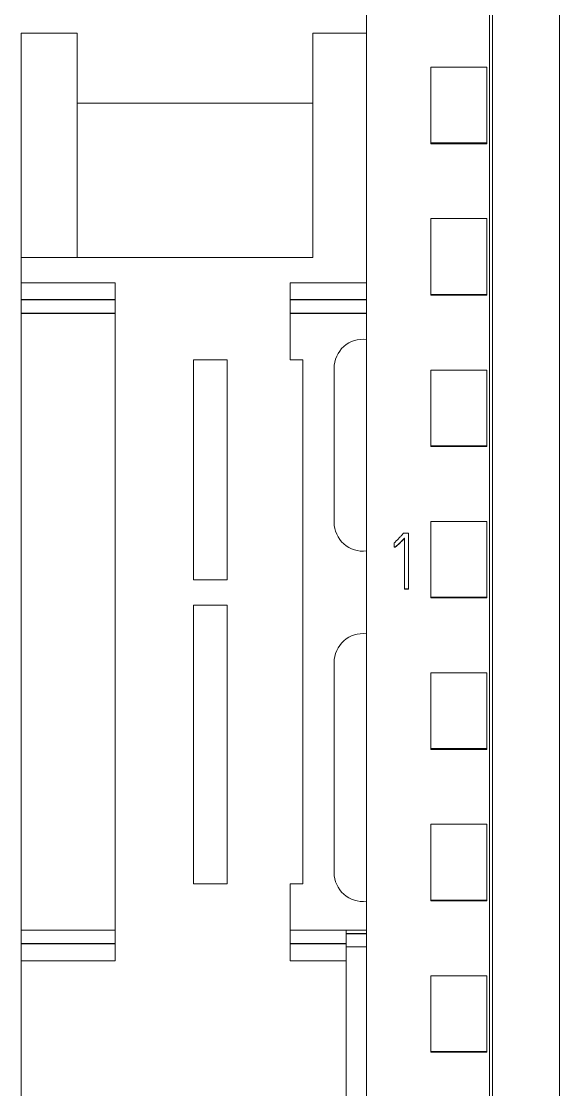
# Model space of a CAD drawing. Header units: millimetres. Extents: x 0 to 594, y 0 to 420.
# Drawn here: x 245.02 to 264.24, y 320.41 to 358.52 of the extents above; entities that cross this region are included whole.
import ezdxf

# ---------------------------------------------------------------- set-up
doc = ezdxf.new("R2010")
doc.units = ezdxf.units.MM
doc.layers.add('1', color=7, linetype='Continuous')

msp = doc.modelspace()

# ---------------------------------------------------------------- linework, layer by layer
at = {"layer": '1', "color": 7, "linetype": 'Continuous', "lineweight": 13}
for p, q in [((257.34, 365.882), (257.34, 252.464)), ((261.74, 363.601), (261.74, 254.786)), ((245.015, 358.101), (245.015, 350.101)), ((247.007, 358.101), (245.015, 358.101)), ((247.007, 358.101), (247.007, 350.101)), ((255.424, 358.101), (255.424, 358.101)), ((255.424, 358.101), (257.34, 358.101)), ((257.34, 358.101), (255.424, 358.101)), ((255.424, 358.101), (255.424, 350.101)), ((259.64, 354.183), (259.64, 356.886)), ((261.64, 356.886), (259.64, 356.886)), ((261.64, 354.183), (261.64, 356.886)), ((255.424, 355.606), (247.007, 355.606)), ((259.64, 354.15), (259.64, 354.183)), ((261.64, 354.183), (259.64, 354.183)), ((261.64, 354.15), (259.64, 354.15)), ((261.64, 354.15), (261.64, 354.183)), ((259.64, 348.781), (259.64, 351.484)), ((261.64, 351.484), (259.64, 351.484)), ((261.64, 348.781), (261.64, 351.484)), ((255.424, 350.101), (245.015, 350.101)), ((245.015, 350.101), (245.015, 349.193)), ((245.015, 349.193), (245.015, 348.584)), ((248.365, 349.193), (245.015, 349.193)), ((248.365, 349.193), (248.365, 325.01)), ((254.615, 346.451), (254.615, 349.193)), ((257.34, 349.193), (254.615, 349.193)), ((259.64, 348.75), (259.64, 348.781)), ((261.64, 348.781), (259.64, 348.781)), ((261.64, 348.75), (259.64, 348.75)), ((261.64, 348.75), (261.64, 348.781)), ((245.015, 348.101), (245.015, 348.584)), ((245.015, 348.101), (245.015, 326.101)), ((248.365, 348.101), (245.015, 348.101)), ((257.34, 348.101), (254.615, 348.101)), ((251.165, 346.451), (251.165, 346.451)), ((251.165, 346.451), (252.365, 346.451)), ((251.165, 338.604), (251.165, 346.451)), ((251.165, 346.451), (252.365, 346.451)), ((252.365, 346.451), (252.365, 346.451)), ((252.365, 346.451), (252.365, 338.604)), ((255.065, 346.451), (254.615, 346.451)), ((255.065, 327.751), (255.065, 346.451)), ((256.186, 346.151), (256.186, 340.651)), ((259.64, 343.38), (259.64, 346.082)), ((261.64, 346.082), (259.64, 346.082)), ((261.64, 343.38), (261.64, 346.082)), ((259.64, 343.35), (259.64, 343.38)), ((261.64, 343.38), (259.64, 343.38)), ((261.64, 343.35), (259.64, 343.35)), ((261.64, 343.35), (261.64, 343.38)), ((259.64, 337.978), (259.64, 340.681)), ((261.64, 340.681), (259.64, 340.681)), ((261.64, 337.978), (261.64, 340.681)), ((258.838, 340.261), (258.664, 340.261)), ((258.7, 340.089), (258.7, 338.277)), ((258.838, 338.277), (258.838, 340.261)), ((258.328, 339.916), (258.328, 339.91)), ((258.336, 339.769), (258.336, 339.763)), ((252.365, 338.604), (251.165, 338.604)), ((258.7, 338.277), (258.7, 338.27)), ((258.7, 338.277), (258.838, 338.277)), ((258.838, 338.27), (258.7, 338.27)), ((258.838, 338.277), (258.838, 338.27)), ((251.165, 337.699), (251.165, 337.699)), ((251.165, 337.699), (252.365, 337.699)), ((251.165, 327.754), (251.165, 337.699)), ((251.165, 337.699), (252.365, 337.699)), ((252.365, 337.699), (252.365, 337.699)), ((252.365, 337.699), (252.365, 327.754)), ((259.64, 337.951), (259.64, 337.978)), ((261.64, 337.978), (259.64, 337.978)), ((261.64, 337.951), (259.64, 337.951)), ((261.64, 337.951), (261.64, 337.978)), ((256.186, 328.151), (256.186, 335.651)), ((259.64, 332.577), (259.64, 335.279)), ((261.64, 335.279), (259.64, 335.279)), ((261.64, 332.577), (261.64, 335.279)), ((259.64, 332.551), (259.64, 332.577)), ((261.64, 332.577), (259.64, 332.577)), ((261.64, 332.551), (259.64, 332.551)), ((261.64, 332.551), (261.64, 332.577)), ((259.64, 327.175), (259.64, 329.877)), ((261.64, 329.877), (259.64, 329.877)), ((261.64, 327.175), (261.64, 329.877)), ((252.365, 327.754), (251.165, 327.754)), ((254.615, 327.751), (254.615, 327.751)), ((254.615, 327.751), (255.065, 327.751)), ((254.615, 325.01), (254.615, 327.751)), ((254.615, 327.751), (255.065, 327.751)), ((255.065, 327.751), (255.065, 327.751)), ((259.64, 327.151), (259.64, 327.175)), ((261.64, 327.175), (259.64, 327.175)), ((261.64, 327.151), (259.64, 327.151)), ((261.64, 327.151), (261.64, 327.175)), ((245.015, 326.101), (245.015, 325.619)), ((248.365, 326.101), (245.015, 326.101)), ((256.615, 326.101), (254.615, 326.101)), ((257.34, 326.101), (256.615, 326.101)), ((256.615, 325.973), (256.615, 325.502)), ((245.015, 325.619), (245.015, 325.01)), ((256.615, 325.502), (256.615, 307.435)), ((257.34, 325.502), (256.615, 325.502)), ((248.365, 325.01), (245.015, 325.01)), ((245.015, 325.01), (245.015, 310.066)), ((256.615, 325.01), (254.615, 325.01)), ((259.64, 321.774), (259.64, 324.476)), ((261.64, 324.476), (259.64, 324.476)), ((261.64, 321.774), (261.64, 324.476)), ((259.64, 321.751), (259.64, 321.774)), ((261.64, 321.774), (259.64, 321.774)), ((261.64, 321.751), (259.64, 321.751)), ((261.64, 321.751), (261.64, 321.774))]:
    msp.add_line(p, q, dxfattribs=at)
at = {"layer": '1', "color": 7, "linetype": 'Continuous', "lineweight": 25}
for p, q in [((248.365, 348.584), (245.015, 348.584)), ((257.34, 348.584), (254.615, 348.584)), ((248.365, 348.101), (245.015, 348.101)), ((257.34, 348.101), (254.615, 348.101)), ((257.34, 325.973), (256.615, 325.973)), ((248.365, 325.619), (245.015, 325.619)), ((256.615, 325.619), (254.615, 325.619))]:
    msp.add_line(p, q, dxfattribs=at)
at = {"layer": '1', "color": 7, "linetype": 'Continuous', "lineweight": 13}
for centre, start, end in [((257.215, 346.151), 83.025, 180), ((257.215, 346.151), 83.025, 180), ((257.215, 340.651), 180, 276.975), ((257.215, 335.651), 83.025, 180), ((257.215, 335.651), 83.025, 180), ((257.215, 328.151), 180, 276.975)]:
    msp.add_arc(centre, 1.029, start, end, dxfattribs=at)
for points, knots in [([(261.84, 363.787), (261.84, 360.743), (261.84, 351.173), (261.84, 337.003), (261.84, 322.437), (261.84, 308.227), (261.84, 293.933), (261.84, 278.446), (261.84, 265.807), (261.84, 257.842), (261.84, 254.501)], [0, 0, 0, 0, 0.083934, 0.263736, 0.389889, 0.484142, 0.653794, 0.78188, 0.908517, 1, 1, 1, 1]), ([(264.24, 360.722), (264.24, 358.699), (264.24, 350.15), (264.24, 337.003), (264.24, 322.437), (264.24, 308.227), (264.24, 293.933), (264.24, 278.446), (264.24, 265.688), (264.24, 256.806), (264.24, 252.549), (264.24, 251.751)], [0, 0, 0, 0, 0.055935, 0.236292, 0.362833, 0.457376, 0.627551, 0.756032, 0.883059, 0.978086, 1, 1, 1, 1]), ([(258.664, 340.261), (258.637, 340.231), (258.61, 340.201), (258.556, 340.142), (258.528, 340.112), (258.487, 340.069), (258.473, 340.054), (258.445, 340.025), (258.431, 340.011), (258.403, 339.982), (258.388, 339.969), (258.358, 339.942), (258.343, 339.929), (258.328, 339.916)], [0, 0, 0, 0, 0.25, 0.25, 0.5, 0.5, 0.625, 0.625, 0.75, 0.75, 0.875, 0.875, 1, 1, 1, 1]), ([(258.336, 339.769), (258.341, 339.769), (258.347, 339.77), (258.357, 339.772), (258.362, 339.773), (258.371, 339.776), (258.376, 339.779), (258.385, 339.784), (258.389, 339.787), (258.402, 339.795), (258.41, 339.802), (258.426, 339.814), (258.434, 339.821), (258.457, 339.841), (258.472, 339.855), (258.501, 339.883), (258.516, 339.898), (258.559, 339.941), (258.587, 339.97), (258.644, 340.03), (258.672, 340.059), (258.7, 340.089)], [0, 0, 0, 0, 0.03125, 0.03125, 0.0625, 0.0625, 0.09375, 0.09375, 0.125, 0.125, 0.1875, 0.1875, 0.25, 0.25, 0.375, 0.375, 0.5, 0.5, 0.75, 0.75, 1, 1, 1, 1]), ([(258.7, 340.083), (258.672, 340.053), (258.644, 340.023), (258.587, 339.964), (258.559, 339.935), (258.516, 339.891), (258.501, 339.877), (258.471, 339.849), (258.457, 339.835), (258.433, 339.815), (258.426, 339.808), (258.41, 339.795), (258.402, 339.789), (258.389, 339.78), (258.385, 339.778), (258.376, 339.773), (258.371, 339.77), (258.362, 339.767), (258.357, 339.766), (258.347, 339.763), (258.341, 339.763), (258.336, 339.763)], [0, 0, 0, 0, 0.25, 0.25, 0.5, 0.5, 0.625, 0.625, 0.75, 0.75, 0.8125, 0.8125, 0.875, 0.875, 0.90625, 0.90625, 0.9375, 0.9375, 0.96875, 0.96875, 1, 1, 1, 1])]:
    msp.add_open_spline(points, degree=3, knots=knots, dxfattribs=at)
for points, degree in [([(255.424, 350.101), (247.007, 350.101)], 1), ([(256.615, 326.101), (256.615, 326.101), (256.615, 326.092), (256.615, 326.049), (256.615, 326.001), (256.615, 325.973)], 3)]:
    msp.add_open_spline(points, degree=degree, dxfattribs=at)
for points, weights in [([(258.328, 339.916), (258.332, 339.842), (258.336, 339.769)], [0.499999998919, 0.500000001081, 0.499999998919]), ([(258.336, 339.763), (258.332, 339.836), (258.328, 339.91)], [0.500000017205, 0.499999982795, 0.500000017205])]:
    msp.add_rational_spline(points, weights, degree=2, dxfattribs=at)

doc.saveas('drawing.dxf')
